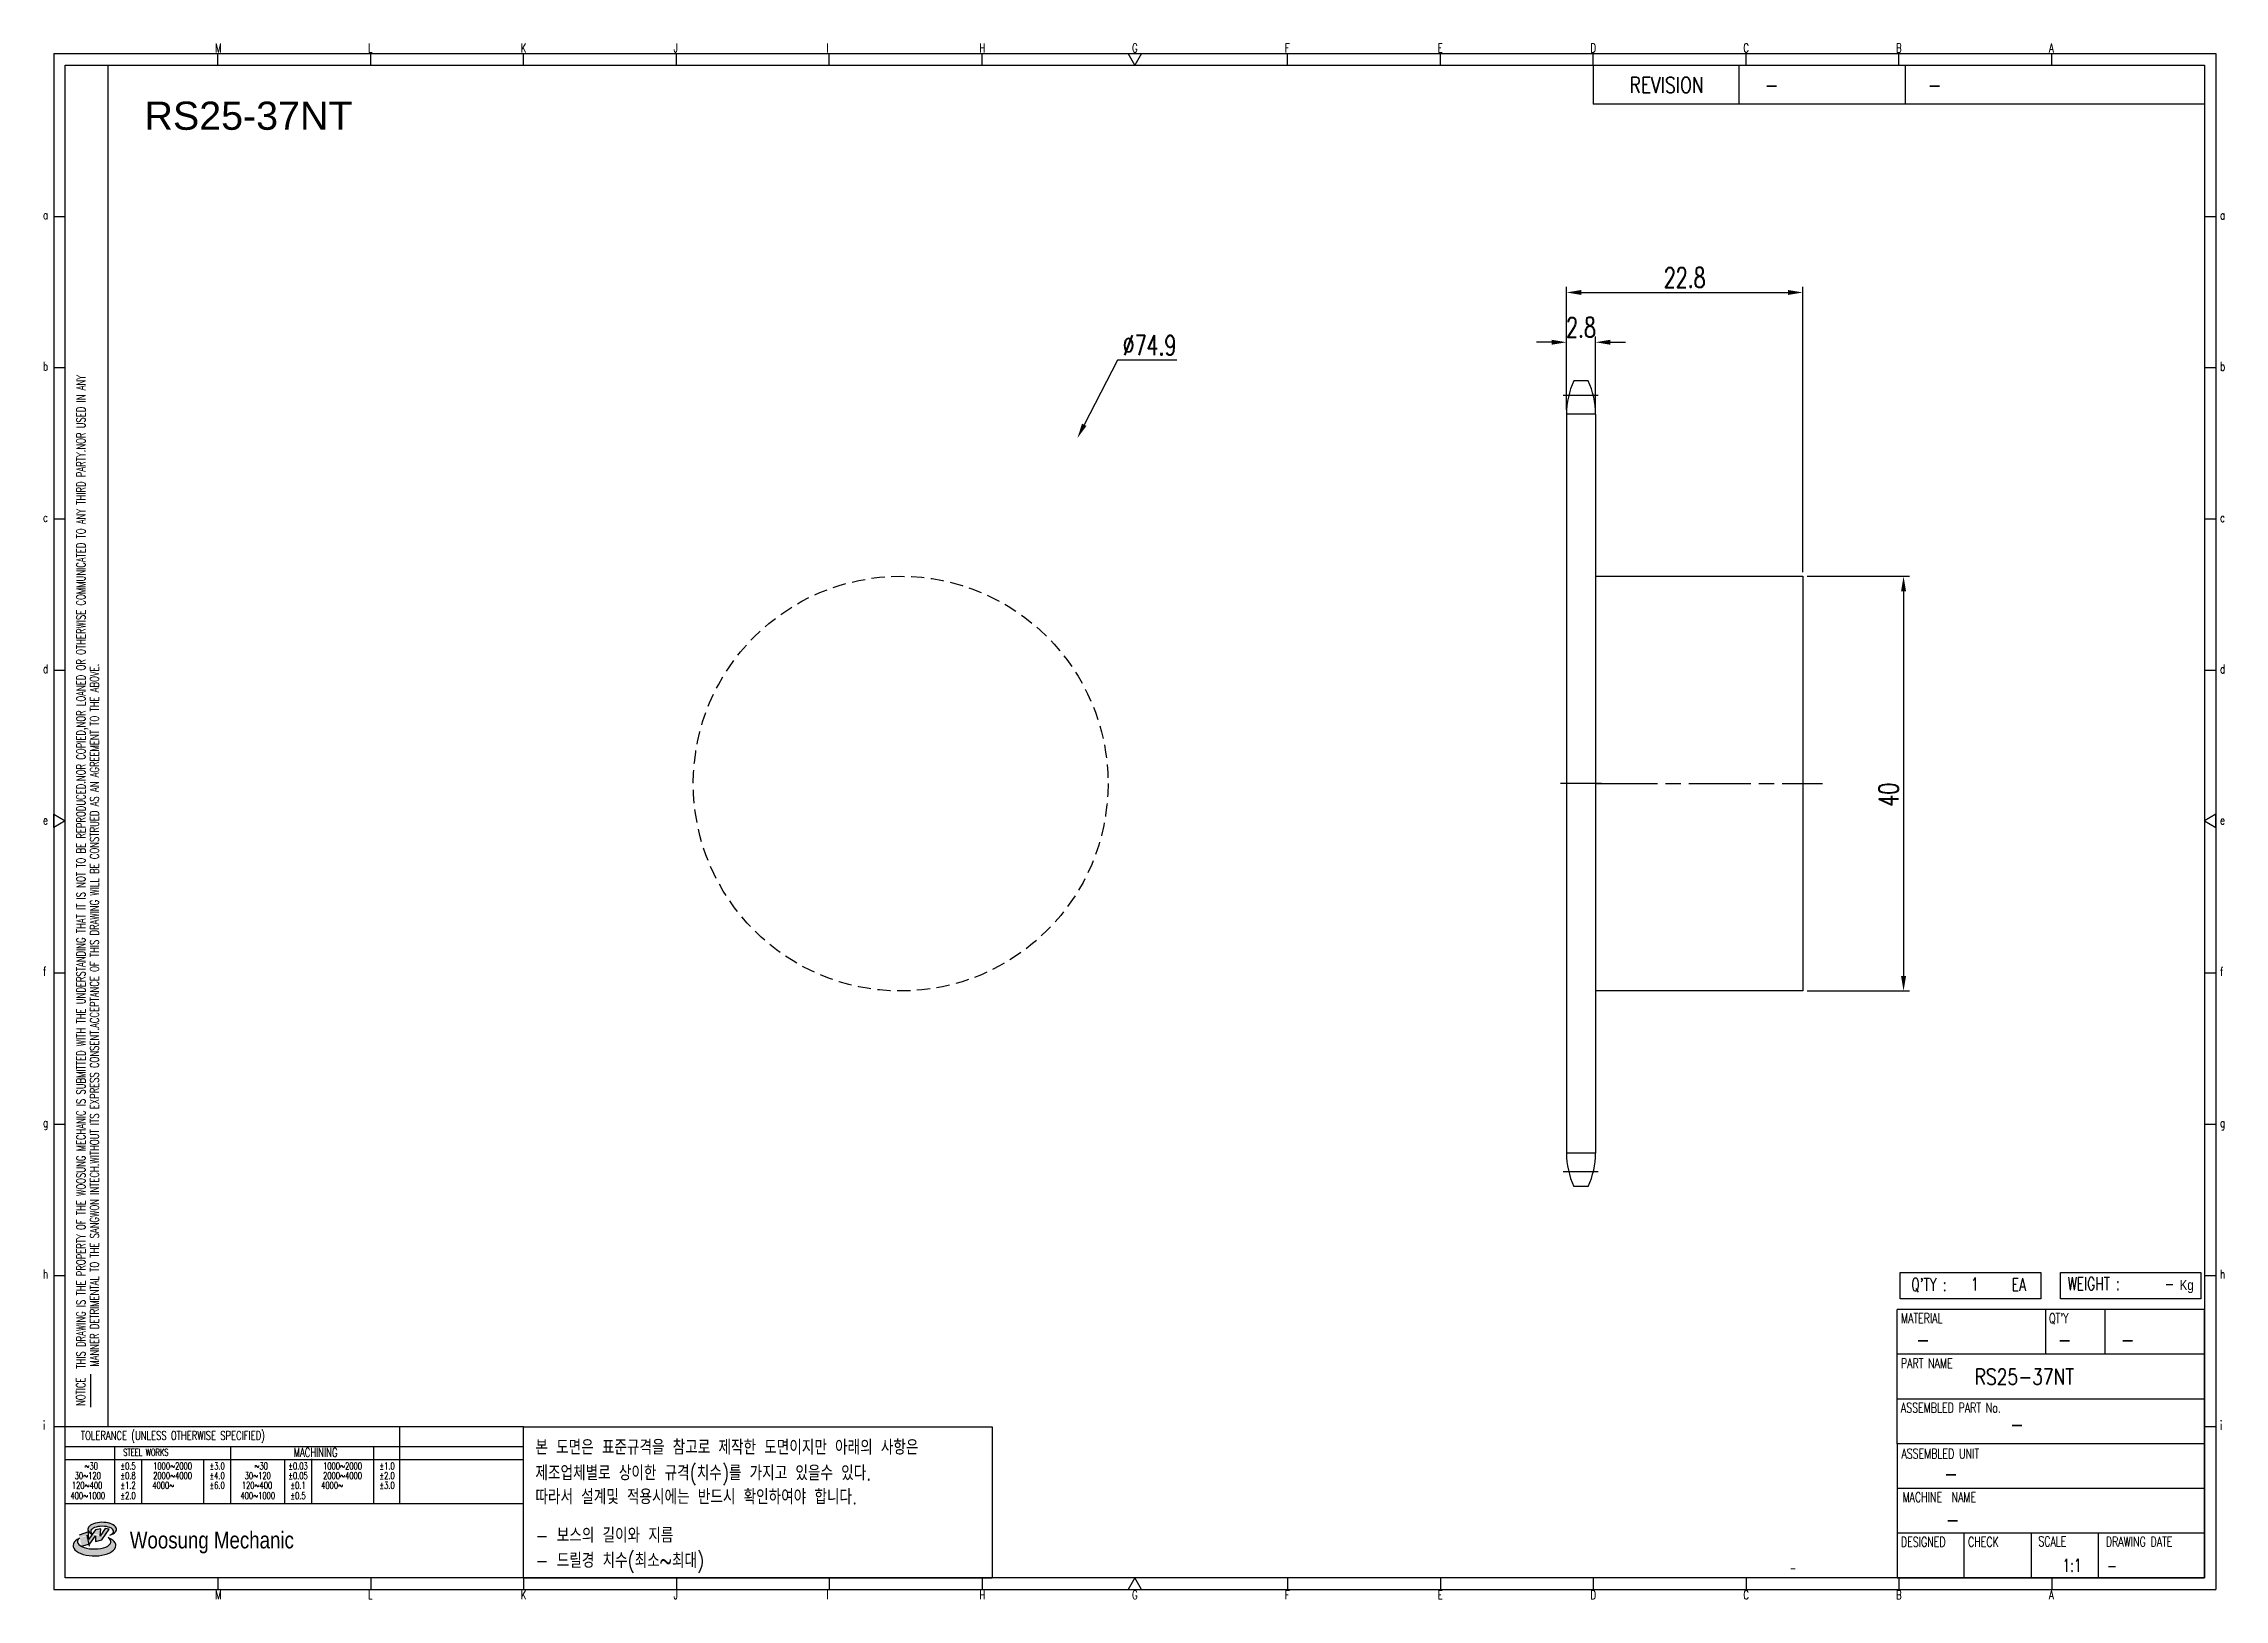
# Model space of a CAD drawing. Header units: millimetres. Extents: x -65943 to -65733, y 1445 to 1595.
import ezdxf
from ezdxf.enums import TextEntityAlignment as Align

# ---------------------------------------------------------------- set-up
doc = ezdxf.new("R2010")
doc.units = ezdxf.units.MM
for name, pattern in [('AM_ISO02W050', [7.5, 6, -1.5]), ('AM_ISO02W050x2', [3.75, 3, -0.75]), ('AM_ISO08W050', [18, 12, -1.5, 3, -1.5]), ('AM_ISO08W050x2', [9, 6, -0.75, 1.5, -0.75]), ('HIDDEN', [9.525, 6.35, -3.175])]:
    doc.linetypes.add(name, pattern=pattern)
for name, color, linetype, lineweight in [('AM_3N', 6, 'AM_ISO02W050', 25), ('AM_7', 4, 'AM_ISO08W050', 25), ('AM_7N', 4, 'AM_ISO08W050', 25)]:
    doc.layers.add(name, color=color, linetype=linetype, lineweight=lineweight)
for name, color, linetype in [('S-DIM', 7, 'Continuous'), ('TITLE', 7, 'Continuous'), ('도면레이아웃', 7, 'Continuous')]:
    doc.layers.add(name, color=color, linetype=linetype)
doc.styles.add('HAN', font='ROMANS.shx', dxfattribs={"width": 0.7, "bigfont": 'whgtxt.shx'})
doc.styles.add('HKD_ST2', font='romans.shx', dxfattribs={"width": 0.7, "height": 4, "bigfont": '@extfont2.shx'})
doc.styles.add('HSG', font='SIMPLEX.shx', dxfattribs={"width": 0.7, "bigfont": 'HSG.shx'})
doc.styles.add('ROMANS', font='romans.shx', dxfattribs={"width": 0.7, "bigfont": 'whgtxt.shx'})
doc.styles.add('SLDTEXTSTYLE4', font='arial.ttf', dxfattribs={"width": 0.8})
doc.styles.get("Standard").update_dxf_attribs({"font": 'arial.ttf'})
doc.dimstyles.new('APP3', dxfattribs={"dimscale": 0.8, "dimtxt": 2.4, "dimasz": 1.8, "dimexe": 0.7, "dimexo": 0.5, "dimgap": 0.6, "dimtad": 1, "dimtoh": 1, "dimdec": 1, "dimrnd": 0.01, "dimzin": 9, "dimdsep": 46, "dimtxsty": 'HSG', "dimcen": 0, "dimclrd": 1, "dimclre": 1, "dimclrt": 256, "dimazin": 2, "dimtp": 1, "dimtm": 1, "dimtfac": 0.5, "dimtdec": 1, "dimtofl": 0, "dimtmove": 0, "dimatfit": 3, "dimfxl": 0, "dimtvp": 1, "dimtolj": 2, "dimlwd": -1, "dimlwe": -1, "dimarcsym": 0})

# ---------------------------------------------------------------- blocks, each defined once
blk = doc.blocks.new('e567sfgjss')
for p, q in [((-66937.69, 488.79), (-66917.69, 488.79)), ((-66917.69, 488.79), (-66917.69, 448.79)), ((-66917.69, 448.79), (-66937.69, 448.79))]:
    blk.add_line(p, q)
at = {"layer": 'AM_7N', "linetype": 'AM_ISO08W050x2'}
blk.add_line((-66937.69, 468.79), (-66915.79, 468.79), dxfattribs=at)
blk = doc.blocks.new('SUYWSHJH')
at = {"layer": '도면레이아웃'}
h = blk.add_hatch(color=10, dxfattribs=at)
h.paths.add_polyline_path([(1.544, 35.177), (1.554, 34.966), (1.779, 35.034), (2.054, 35.422), (1.908, 35.446), (1.728, 35.167), (1.741, 35.439), (1.547, 35.405), (1.292, 35.041), (1.295, 35.33), (0.943, 35.208), (1.03, 34.8), (1.336, 34.885)])
edge = h.paths.add_edge_path()
edge.add_ellipse((1.795, 35.421), major_axis=(-0.53, 0), ratio=0.487785, start_angle=122.36065, end_angle=403.39574)
edge.add_line((1.411, 35.244), (1.419, 35.261))
edge.add_ellipse((1.798, 35.344), major_axis=(-0.423, 0), ratio=0.444396, start_angle=131.58977, end_angle=386.19408, ccw=False)
edge = h.paths.add_edge_path()
edge.add_ellipse((1.512, 34.815), major_axis=(-0.793, 0), ratio=0.480113, start_angle=314.67633, end_angle=590.85213)
edge.add_ellipse((1.501, 34.958), major_axis=(-0.62, 0), ratio=0.43311, start_angle=331.7024, end_angle=574.42495, ccw=False)
for p, q in [((0, 90.118), (80.15, 90.118)), ((0, 90.118), (0, 33.191)), ((6.089, 89.693), (6.089, 90.118)), ((11.753, 89.693), (11.753, 90.118)), ((17.418, 89.693), (17.418, 90.118)), ((23.082, 89.693), (23.082, 90.118)), ((28.746, 89.693), (28.746, 90.118)), ((34.411, 89.693), (34.411, 90.118)), ((45.739, 89.693), (45.739, 90.118)), ((51.404, 89.693), (51.404, 90.118)), ((57.068, 89.693), (57.068, 90.118)), ((62.732, 89.693), (62.732, 90.118)), ((68.397, 89.693), (68.397, 90.118)), ((74.061, 89.693), (74.061, 90.118)), ((80.15, 90.118), (80.15, 33.191)), ((0, 84.085), (0.425, 84.085)), ((79.725, 84.085), (80.15, 84.085)), ((0, 78.478), (0.425, 78.478)), ((79.725, 78.478), (80.15, 78.478)), ((0, 72.87), (0.425, 72.87)), ((79.725, 72.87), (80.15, 72.87)), ((0, 67.262), (0.425, 67.262)), ((79.725, 67.262), (80.15, 67.262)), ((0, 56.047), (0.425, 56.047)), ((79.725, 56.047), (80.15, 56.047)), ((0, 50.439), (0.425, 50.439)), ((79.725, 50.439), (80.15, 50.439)), ((0, 44.832), (0.425, 44.832)), ((79.725, 44.832), (80.15, 44.832)), ((1.377, 39.947), (1.377, 41.174)), ((0, 39.224), (0.425, 39.224)), ((79.725, 39.224), (80.15, 39.224)), ((0, 33.191), (80.15, 33.191)), ((6.089, 33.616), (6.089, 33.191)), ((11.753, 33.616), (11.753, 33.191)), ((17.418, 33.616), (17.418, 33.191)), ((23.082, 33.616), (23.082, 33.191)), ((28.746, 33.616), (28.746, 33.191)), ((34.411, 33.616), (34.411, 33.191)), ((45.739, 33.616), (45.739, 33.191)), ((51.404, 33.616), (51.404, 33.191)), ((57.068, 33.616), (57.068, 33.191)), ((62.732, 33.616), (62.732, 33.191)), ((68.397, 33.616), (68.397, 33.191)), ((74.061, 33.616), (74.061, 33.191))]:
    blk.add_line(p, q)
at = {"color": 2}
for p, q in [((2.017, 39.224), (2.017, 89.693)), ((0.425, 39.224), (17.418, 39.224)), ((12.816, 39.224), (12.816, 36.382)), ((17.418, 33.616), (17.418, 39.224)), ((0.425, 38.487), (17.418, 38.487)), ((0.425, 38.012), (17.418, 38.012)), ((2.257, 38.487), (2.257, 36.382)), ((3.257, 38.012), (3.257, 36.382)), ((5.557, 38.012), (5.557, 36.382)), ((6.557, 38.5), (6.557, 36.382)), ((8.557, 38.012), (8.557, 36.382)), ((9.557, 38.026), (9.557, 36.382)), ((11.857, 38.487), (11.857, 36.382)), ((0.425, 36.382), (17.418, 36.382))]:
    blk.add_line(p, q, dxfattribs=at)
at = {"color": 6, "ltscale": 0.5}
for p, q in [((57.068, 89.693), (57.068, 88.246)), ((62.47, 89.693), (62.47, 88.246)), ((68.635, 89.693), (68.635, 88.246)), ((79.725, 88.246), (57.068, 88.246)), ((68.336, 38.59), (68.336, 43.563)), ((79.725, 43.563), (68.336, 43.563)), ((73.827, 43.563), (73.827, 41.905)), ((76.037, 43.563), (76.037, 41.905)), ((79.725, 38.59), (79.725, 43.563)), ((79.725, 41.905), (68.336, 41.905)), ((79.725, 40.248), (68.336, 40.248)), ((68.336, 38.59), (68.336, 33.616)), ((79.725, 38.59), (68.336, 38.59)), ((79.725, 33.616), (79.725, 38.59)), ((79.725, 36.932), (68.336, 36.932)), ((79.725, 35.274), (68.336, 35.274)), ((70.822, 33.616), (70.822, 35.274)), ((73.309, 33.616), (73.309, 35.274)), ((75.796, 33.616), (75.796, 35.274)), ((68.336, 33.616), (79.725, 33.616))]:
    blk.add_line(p, q, dxfattribs=at)
for points in [[(40.075, 89.693), (39.83, 90.118), (40.32, 90.118)], [(0.425, 89.693), (79.725, 89.693), (79.725, 33.616), (0.425, 33.616)], [(0.425, 61.679), (0, 61.433), (0, 61.924)], [(79.725, 61.679), (80.15, 61.433), (80.15, 61.924)], [(40.075, 33.616), (39.83, 33.191), (40.32, 33.191)]]:
    blk.add_lwpolyline(points, close=True)
at = {"layer": 'TITLE', "color": 20}
for p, q in [((68.449, 43.961), (68.449, 44.936)), ((68.449, 44.936), (73.654, 44.936)), ((73.654, 44.936), (73.654, 43.961)), ((74.39, 43.961), (74.39, 44.936)), ((74.39, 44.936), (79.595, 44.936)), ((79.595, 44.936), (79.595, 43.961)), ((73.654, 43.961), (68.449, 43.961)), ((79.595, 43.961), (74.39, 43.961))]:
    blk.add_line(p, q, dxfattribs=at)
at = {"layer": '도면레이아웃'}
for p, q in [((1.295, 35.33), (0.943, 35.208)), ((1.03, 34.8), (1.336, 34.885)), ((1.224, 35.208), (1.311, 34.8)), ((1.224, 35.208), (1.224, 35.208)), ((1.547, 35.405), (1.292, 35.041)), ((1.292, 35.041), (1.295, 35.33)), ((1.336, 34.885), (1.544, 35.177)), ((1.419, 35.261), (1.411, 35.244)), ((1.544, 35.177), (1.554, 34.966)), ((1.741, 35.439), (1.547, 35.405)), ((1.554, 34.966), (1.779, 35.034)), ((1.908, 35.446), (1.728, 35.167)), ((1.728, 35.167), (1.741, 35.439)), ((1.779, 35.034), (2.054, 35.422)), ((2.054, 35.422), (1.908, 35.446))]:
    blk.add_line(p, q, dxfattribs=at)
for centre, major_axis, ratio, start_param, end_param in [((1.795, 35.421), (-0.53, 0), 0.487785, 2.135596, 7.040584), ((1.512, 34.815), (-0.793, 0), 0.480113, 5.492138, 10.312315), ((1.501, 34.958), (-0.62, 0), 0.43311, 5.789299, 10.025607), ((1.798, 35.344), (-0.423, 0), 0.444396, 2.296675, 6.740358)]:
    blk.add_ellipse(centre, major_axis=major_axis, ratio=ratio, start_param=start_param, end_param=end_param, dxfattribs=at)
at = {"color": 4, "style": 'HKD_ST2', "width": 0.7}
for s, p in [('M', (5.988, 90.164)), ('L', (11.652, 90.164)), ('K', (17.316, 90.164)), ('J', (22.981, 90.164)), ('I', (28.645, 90.164)), ('H', (34.309, 90.164)), ('G', (39.974, 90.164)), ('F', (45.638, 90.164)), ('E', (51.302, 90.164)), ('D', (56.967, 90.164)), ('C', (62.631, 90.164)), ('B', (68.295, 90.164)), ('A', (73.96, 90.164)), ('a', (-0.395, 83.976)), ('a', (80.305, 83.97)), ('b', (-0.395, 78.368)), ('b', (80.305, 78.362)), ('c', (-0.395, 72.76)), ('c', (80.305, 72.754)), ('d', (-0.395, 67.153)), ('d', (80.305, 67.147)), ('e', (-0.395, 61.545)), ('e', (80.305, 61.539)), ('f', (-0.395, 55.937)), ('f', (80.305, 55.931)), ('g', (-0.395, 50.33)), ('g', (80.305, 50.324)), ('h', (-0.395, 44.722)), ('h', (80.305, 44.716)), ('i', (-0.395, 39.114)), ('i', (80.305, 39.108)), ('M', (5.988, 32.824)), ('L', (11.652, 32.824)), ('K', (17.316, 32.824)), ('J', (22.981, 32.824)), ('I', (28.645, 32.824)), ('H', (34.309, 32.824)), ('G', (39.974, 32.824)), ('F', (45.638, 32.824)), ('E', (51.302, 32.824)), ('D', (56.967, 32.824)), ('C', (62.631, 32.824)), ('B', (68.295, 32.824)), ('A', (73.96, 32.824))]:
    blk.add_text(s, height=0.326, dxfattribs=at).set_placement(p)
for s, height, style, width, p in [('REVISION', 0.5806, 'HAN', 0.8, (58.415, 88.664)), ('-', 0.581, 'HAN', 0.8, (63.426, 88.664)), ('-', 0.581, 'HAN', 0.8, (69.468, 88.664)), ("Q'TY : ", 0.4746, 'HKD_ST2', 0.7, (68.857, 44.253)), ('1', 0.475, 'HKD_ST2', 0.7, (71.071, 44.275)), ('EA', 0.4746, 'HKD_ST2', 0.7, (72.578, 44.253)), ('WEIGHT : ', 0.4746, 'HKD_ST2', 0.7, (74.65, 44.286)), ('-', 0.581, 'HAN', 0.8, (69.029, 42.157)), ('-', 0.581, 'HAN', 0.8, (74.289, 42.157)), ('-', 0.581, 'HAN', 0.8, (76.623, 42.157)), ('-', 0.581, 'HAN', 0.8, (72.515, 39.013)), ('-', 0.581, 'HAN', 0.8, (70.067, 37.189)), ('-', 0.581, 'HAN', 0.8, (70.126, 35.48)), ('1:1', 0.4746, 'HKD_ST2', 0.7, (74.458, 33.848)), ('-', 0.475, 'HKD_ST2', 0.7, (76.112, 33.837))]:
    blk.add_text(s, height=height, dxfattribs=dict(style=style, width=width)).set_placement(p)
at = {"color": 2, "style": 'HKD_ST2', "width": 0.7}
for s, p in [(' THIS DRAWING IS THE PROPERTY OF THE WOOSUNG MECHANIC IS SUBMITTED WITH THE UNDERSTANDING THAT IT IS NOT TO BE REPRODUCED.NOR COPIED,NOR LOANED OR OTHERWISE COMMUNICATED TO ANY THIRD PARTY.NOR USED IN ANY', (1.173, 41.217)), ('MANNER DETRIMENTAL TO THE SANGWON INTECH.WITHOUT ITS EXPRESS CONSENT.ACCEPTANCE OF THIS DRAWING WILL BE CONSTRUED AS AN AGREEMENT TO THE ABOVE.', (1.672, 41.447))]:
    blk.add_text(s, height=0.326266, rotation=90, dxfattribs=at).set_placement(p)
at = {"style": 'HKD_ST2', "width": 0.7}
blk.add_text('-', height=0.475, dxfattribs=at).set_placement((78.613, 44.286), align=Align.RIGHT)
at = {"color": 4, "style": 'HKD_ST2', "width": 0.7}
for s, height, p in [('MATERIAL', 0.3651, (68.474, 43.425)), ("QT'Y", 0.3651, (73.965, 43.425)), ('PART NAME', 0.3651, (68.474, 41.756)), ('ASSEMBLED PART No.', 0.36511, (68.474, 40.109)), ('ASSEMBLED UNIT', 0.36511, (68.49, 38.408)), ('MACHINE  NAME', 0.36511, (68.532, 36.794)), ('DESIGNED', 0.3651, (68.474, 35.136)), ('CHECK', 0.3651, (70.961, 35.136)), ('SCALE', 0.3651, (73.566, 35.153)), ('DRAWING DATE', 0.36511, (76.071, 35.141))]:
    blk.add_text(s, height=height, dxfattribs=at).set_placement(p, align=Align.TOP_LEFT)
at = {"style": 'HKD_ST2', "width": 0.7}
blk.add_text('NOTICE', height=0.3263, rotation=90, dxfattribs=at).set_placement((1.163, 39.988))
for s, height, style, width, p in [('TOLERANCE (UNLESS OTHERWISE SPECIFIED)', 0.32627, 'HKD_ST2', 0.7, (4.417, 38.896)), ('-', 0.326, 'ROMANS', 0.65, (64.469, 33.975))]:
    blk.add_text(s, height=height, dxfattribs=dict(style=style, width=width)).set_placement(p, align=Align.MIDDLE_CENTER)
at = {"color": 4, "style": 'HKD_ST2', "width": 0.7}
for s, height, p in [('STEEL WORKS', 0.26101, (3.416, 38.268)), ('MACHINING', 0.3263, (9.707, 38.27)), ('%%P0.5', 0.261, (2.757, 37.762)), ('%%P0.8', 0.261, (2.757, 37.411)), ('%%P3.0', 0.261, (6.057, 37.762)), ('%%P4.0', 0.261, (6.057, 37.411)), ('%%P0.03', 0.261, (9.057, 37.762)), ('%%P0.05', 0.261, (9.057, 37.411)), ('%%P1.0', 0.261, (12.357, 37.762)), ('%%P2.0', 0.261, (12.357, 37.411)), ('%%P1.2', 0.261, (2.757, 37.045)), ('%%P2.0', 0.261, (2.757, 36.67)), ('%%P6.0', 0.261, (6.057, 37.045)), ('%%P0.1', 0.261, (9.057, 37.045)), ('%%P0.5', 0.261, (9.057, 36.67)), ('%%P3.0', 0.261, (12.357, 37.045))]:
    blk.add_text(s, height=height, dxfattribs=at).set_placement(p, align=Align.MIDDLE)
for s, height, p in [('30%%126120', 0.261, (1.263, 37.411)), ('%%12630', 0.261, (1.389, 37.762)), ('2000%%1264000', 0.26101, (4.407, 37.411)), ('1000%%1262000', 0.26101, (4.407, 37.762)), ('30%%126120', 0.261, (7.563, 37.411)), ('%%12630', 0.261, (7.689, 37.762)), ('2000%%1264000', 0.26101, (10.707, 37.411)), ('1000%%1262000', 0.26101, (10.707, 37.762)), ('400%%1261000', 0.26101, (1.263, 36.67)), ('120%%126400', 0.26101, (1.237, 37.045)), ('4000%%126', 0.261, (4.061, 37.045)), ('400%%1261000', 0.26101, (7.563, 36.67)), ('120%%126400', 0.26101, (7.537, 37.045)), ('4000%%126', 0.261, (10.321, 37.045))]:
    blk.add_text(s, height=height, dxfattribs=at).set_placement(p, align=Align.MIDDLE_CENTER)
at = {"color": 1, "style": 'SLDTEXTSTYLE4', "width": 0.8}
blk.add_text('Woosung Mechanic', height=0.61957, dxfattribs=at).set_placement((2.822, 34.711))
at = {"layer": 'TITLE', "width": 0.8}
blk.add_text('Kg', height=0.3789, dxfattribs=at).set_placement((78.807, 44.286))
blk = doc.blocks.new('*D21')
at = {"layer": 'Defpoints', "color": 0, "transparency": 16777216}
for p in [(-65793.62, 1566), (-65796.42, 1559.07), (-65793.62, 1559.07)]:
    blk.add_point(p, dxfattribs=at)
at = {"layer": 'S-DIM', "color": 1, "transparency": 16777216}
for p, q in [((-65797.86, 1566), (-65799.3, 1566)), ((-65796.42, 1559.47), (-65796.42, 1566.56)), ((-65793.62, 1559.47), (-65793.62, 1566.56)), ((-65792.18, 1566), (-65790.74, 1566))]:
    blk.add_line(p, q, dxfattribs=at)
for points in [[(-65797.86, 1566.24), (-65797.86, 1565.76), (-65796.42, 1566)], [(-65792.18, 1566.24), (-65792.18, 1565.76), (-65793.62, 1566)]]:
    blk.add_solid(points, dxfattribs=at)
at = {"layer": 'S-DIM', "transparency": 16777216, "insert": (-65795.02, 1567.44), "char_height": 1.92, "attachment_point": 5, "style": 'HSG'}
blk.add_mtext('\\A2;2.8', dxfattribs=at)
blk = doc.blocks.new('*D22')
at = {"layer": 'Defpoints', "color": 0, "transparency": 16777216}
for p in [(-65773.62, 1570.8), (-65796.42, 1559.07), (-65773.62, 1543.43)]:
    blk.add_point(p, dxfattribs=at)
at = {"layer": 'S-DIM', "color": 1, "transparency": 16777216}
for p, q in [((-65796.42, 1559.47), (-65796.42, 1571.36)), ((-65773.62, 1543.83), (-65773.62, 1571.36)), ((-65794.98, 1570.8), (-65775.06, 1570.8))]:
    blk.add_line(p, q, dxfattribs=at)
for points in [[(-65794.98, 1571.04), (-65794.98, 1570.56), (-65796.42, 1570.8)], [(-65775.06, 1571.04), (-65775.06, 1570.56), (-65773.62, 1570.8)]]:
    blk.add_solid(points, dxfattribs=at)
at = {"layer": 'S-DIM', "transparency": 16777216, "insert": (-65785.02, 1572.24), "char_height": 1.92, "attachment_point": 5, "style": 'HSG'}
blk.add_mtext('\\A2;22.8', dxfattribs=at)
blk = doc.blocks.new('*D23')
at = {"layer": 'Defpoints', "color": 0, "transparency": 16777216}
for p in [(-65773.62, 1543.43), (-65773.62, 1503.43), (-65763.91, 1503.43)]:
    blk.add_point(p, dxfattribs=at)
at = {"layer": 'S-DIM', "color": 1, "transparency": 16777216}
for p, q in [((-65773.22, 1543.43), (-65763.35, 1543.43)), ((-65763.91, 1541.99), (-65763.91, 1504.87)), ((-65773.22, 1503.43), (-65763.35, 1503.43))]:
    blk.add_line(p, q, dxfattribs=at)
for points in [[(-65764.15, 1541.99), (-65763.67, 1541.99), (-65763.91, 1543.43)], [(-65764.15, 1504.87), (-65763.67, 1504.87), (-65763.91, 1503.43)]]:
    blk.add_solid(points, dxfattribs=at)
at = {"layer": 'S-DIM', "transparency": 16777216, "insert": (-65765.35, 1522.36), "char_height": 1.92, "attachment_point": 5, "rotation": 90, "style": 'HSG'}
blk.add_mtext('\\A2;40', dxfattribs=at)
blk = doc.blocks.new('*D24')
at = {"layer": 'Defpoints', "color": 0, "transparency": 16777216}
for p in [(-65843.59, 1556.76), (-65877.69, 1490.1)]:
    blk.add_point(p, dxfattribs=at)
at = {"layer": 'S-DIM', "color": 1, "transparency": 16777216}
for p, q in [((-65839.74, 1564.27), (-65842.93, 1558.04)), ((-65834.01, 1564.27), (-65839.74, 1564.27))]:
    blk.add_line(p, q, dxfattribs=at)
blk.add_solid([(-65843.15, 1558.15), (-65842.72, 1557.93), (-65843.59, 1556.76)], dxfattribs=at)
at = {"layer": 'S-DIM', "transparency": 16777216, "insert": (-65836.64, 1565.71), "char_height": 1.92, "attachment_point": 5, "style": 'HSG'}
blk.add_mtext('\\A2;∅74.9', dxfattribs=at)

msp = doc.modelspace()

# ---------------------------------------------------------------- linework, layer by layer
for p, q in [((-65794.33, 1562.27), (-65795.71, 1562.27)), ((-65796.42, 1559.07), (-65796.42, 1487.79)), ((-65793.62, 1559.07), (-65793.62, 1487.79)), ((-65794.33, 1484.59), (-65795.71, 1484.59))]:
    msp.add_line(p, q)
at = {"color": 4}
msp.add_lwpolyline([(-65897.01, 1461.41), (-65851.83, 1461.41), (-65851.83, 1446.81), (-65897.01, 1446.81)], close=True, dxfattribs=at)
at = {"color": 2, "linetype": 'HIDDEN', "ltscale": 0.2}
msp.add_circle((-65860.64, 1523.43), 20, dxfattribs=at)
for centre, start, end in [((-65788.82, 1559.07), 155.0989, 180), ((-65801.22, 1559.07), 0, 24.9011), ((-65788.82, 1487.79), 180, 204.9011), ((-65801.22, 1487.79), 335.0989, 0)]:
    msp.add_arc(centre, 7.6, start, end)
at = {"layer": 'AM_3N', "linetype": 'AM_ISO02W050x2'}
for p, q in [((-65793.62, 1559.07), (-65796.42, 1559.07)), ((-65793.62, 1487.79), (-65796.42, 1487.79))]:
    msp.add_line(p, q, dxfattribs=at)
at = {"layer": 'AM_7', "linetype": 'AM_ISO08W050x2'}
for p, q in [((-65793.35, 1560.87), (-65796.73, 1560.87)), ((-65793.04, 1523.43), (-65797, 1523.43)), ((-65793.35, 1485.99), (-65796.73, 1485.99))]:
    msp.add_line(p, q, dxfattribs=at)

# ---------------------------------------------------------------- block references
at = {"xscale": 2.60200512, "yscale": 2.60200512, "zscale": 2.60200512}
msp.add_blockref('SUYWSHJH', (-65942.33, 1359.35), dxfattribs=at)
msp.add_blockref('e567sfgjss', (1144.06, 1054.64))

# ---------------------------------------------------------------- texts
at = {"color": 2}
msp.add_text('RS25-37NT', height=2.719, dxfattribs=at).set_placement((-65933.57, 1586.49))
at = {"style": 'HAN', "width": 0.8}
msp.add_text('RS25-37NT', height=1.511, dxfattribs=at).set_placement((-65757.05, 1465.47))
at = {"color": 4, "style": 'HAN', "width": 0.8}
for s, p in [('본 도면은 표준규격을 참고로 제작한 도면이지만 아래의 사항은', (-65895.87, 1458.71)), ('제조업체별로 상이한 규격(치수)를 가지고 있을수 있다.', (-65895.87, 1456.23)), ('따라서 설계및 적용시에는 반드시 확인하여야 합니다.', (-65895.87, 1453.93)), ('- 보스의 길이와 지름', (-65895.87, 1450.22)), ('- 드릴경 치수(최소~최대)', (-65895.87, 1447.79))]:
    msp.add_text(s, height=1.4294, dxfattribs=at).set_placement(p)

# ---------------------------------------------------------------- dimensions: what is measured, and where the dimension line sits
at = {"layer": 'S-DIM'}
dim = msp.add_linear_dim(base=(-65773.62, 1570.8), p1=(-65796.42, 1559.07), p2=(-65773.62, 1543.43), dimstyle='APP3', dxfattribs=at)
dim.commit()
dim.dimension.update_dxf_attribs({"geometry": '*D22', "text_midpoint": (-65785.02, 1572.24)})
dim = msp.add_linear_dim(base=(-65793.62, 1566), p1=(-65796.42, 1559.07), p2=(-65793.62, 1559.07), dimstyle='APP3', dxfattribs=at)
dim.commit()
dim.dimension.update_dxf_attribs({"geometry": '*D21', "text_midpoint": (-65795.02, 1566), "dimtype": 160})
dim = msp.add_diameter_dim_2p(p1=(-65877.69, 1490.1), p2=(-65843.59, 1556.76), dimstyle='APP3', dxfattribs=at)
dim.commit()
dim.dimension.update_dxf_attribs({"geometry": '*D24', "text_midpoint": (-65836.64, 1564.27), "dimtype": 163})
dim = msp.add_linear_dim(base=(-65763.91, 1503.43), p1=(-65773.62, 1543.43), p2=(-65773.62, 1503.43), angle=90, dimstyle='APP3', dxfattribs=at)
dim.commit()
dim.dimension.update_dxf_attribs({"geometry": '*D23', "text_midpoint": (-65763.91, 1522.36), "dimtype": 160})

doc.saveas('drawing.dxf')
